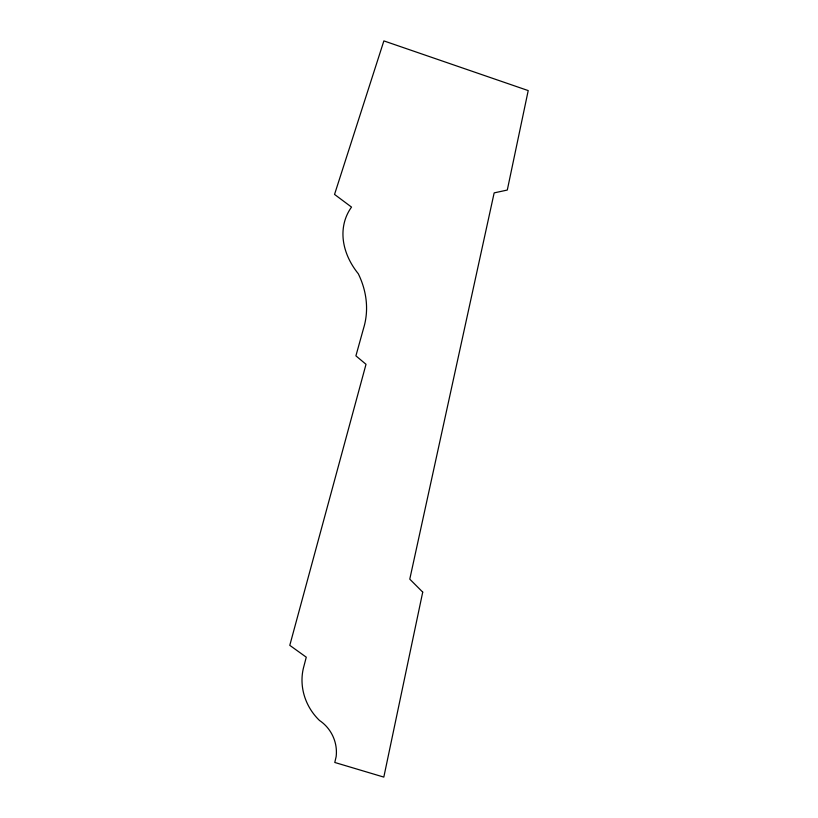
<?xml version="1.0" encoding="UTF-8"?>
<svg xmlns="http://www.w3.org/2000/svg" width="818" height="818" viewBox="0 0 818 818"><rect width="100%" height="100%" fill="white"/><g stroke="black" fill="none" stroke-linecap="round" stroke-linejoin="round"><path stroke-width="1.23" d="M422.722 592.109L383.816 777.1L334.777 762.468L336.147 756.63A36.861 35.307 62.5 0 0 319.49 720.464A54.172 50.419 47 0 1 303.989 665.934L306.269 657.191L289.787 645.341L366.014 364.296L355.902 355.85L363.601 328.202A106.647 85.092 16.3 0 0 358.284 273.733A78.579 59.346 23.6 0 1 351.525 207.097L334.542 194.418L383.877 40.9L528.213 90.583L507.293 190.052L494.154 192.884L409.777 579.144L422.722 592.109"/></g></svg>
